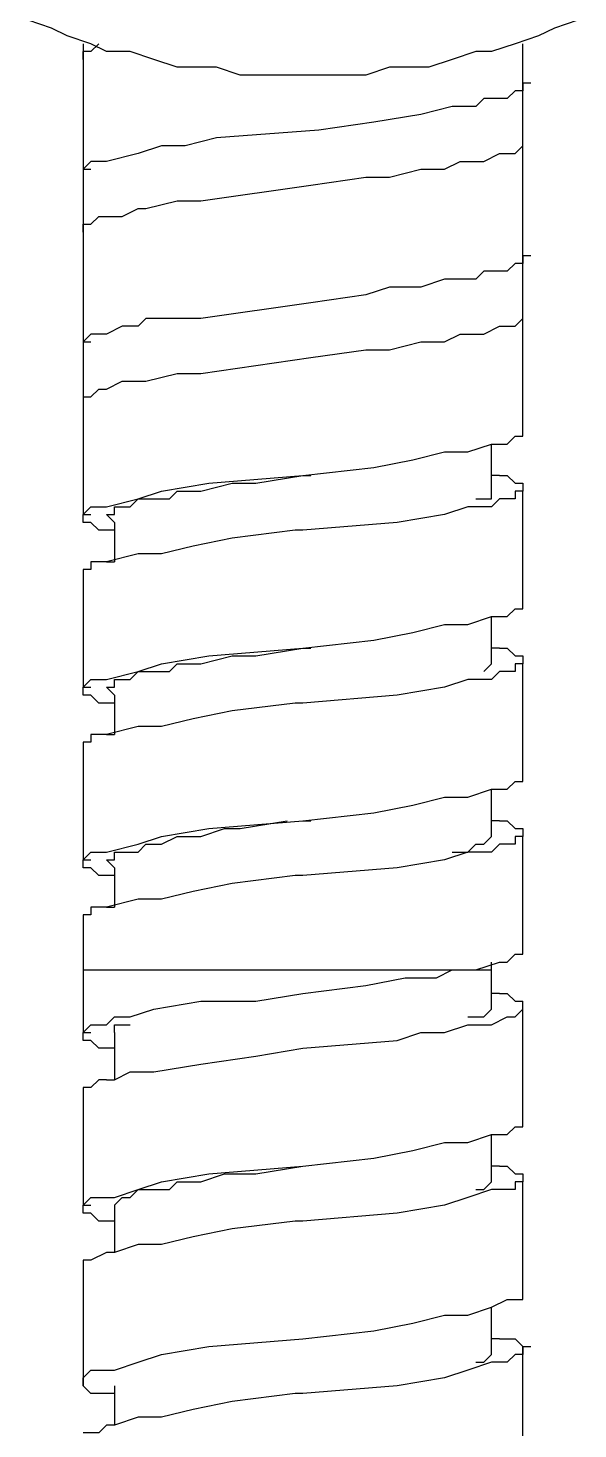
# Model space of a CAD drawing. Header units: millimetres. Extents: x 1.34 to 8.68, y 2.73 to 10.24.
# Drawn here: x 2.1071 to 2.2237, y 5.3006 to 5.5981 of the extents above; entities that cross this region are included whole.
import ezdxf

# ---------------------------------------------------------------- set-up
doc = ezdxf.new("R2010")
doc.units = ezdxf.units.MM
doc.layers.add('PDF2_형상', color=7, linetype='Continuous')

msp = doc.modelspace()

# ---------------------------------------------------------------- linework, layer by layer
at = {"layer": 'PDF2_형상', "lineweight": 25}
for points in [[(2.22375, 5.59976), (2.21875, 5.5981), (2.21541, 5.59643), (2.21041, 5.59476), (2.20541, 5.5931), (2.20208, 5.5931), (2.19708, 5.59143), (2.19208, 5.58976), (2.18875, 5.58976), (2.18375, 5.58976), (2.17875, 5.5881), (2.17375, 5.5881), (2.17041, 5.5881), (2.16541, 5.5881), (2.16041, 5.5881), (2.15541, 5.5881), (2.15208, 5.5881), (2.14708, 5.58976), (2.14208, 5.58976), (2.13875, 5.58976), (2.13375, 5.59143), (2.12875, 5.5931), (2.12375, 5.5931), (2.12041, 5.59476), (2.11541, 5.59643), (2.11208, 5.5981), (2.10708, 5.59976)], [(2.11875, 5.59476), (2.11875, 5.59143), (2.11875, 5.5681)], [(2.12208, 5.59476), (2.12041, 5.5931), (2.11875, 5.5931)], [(2.11875, 5.59143), (2.11875, 5.5931)], [(2.21208, 5.58643), (2.21208, 5.59476)], [(2.21208, 5.58643), (2.21208, 5.58476), (2.21041, 5.58476), (2.20875, 5.5831), (2.20708, 5.5831), (2.20375, 5.5831), (2.20208, 5.58143), (2.19875, 5.58143), (2.19708, 5.58143), (2.19041, 5.57976), (2.18041, 5.5781), (2.16875, 5.57643), (2.14708, 5.57476), (2.14041, 5.5731), (2.13541, 5.5731), (2.13041, 5.57143), (2.12375, 5.56976), (2.12208, 5.56976), (2.12041, 5.56976), (2.11875, 5.5681)], [(2.21208, 5.58643), (2.21375, 5.58643)], [(2.21208, 5.5731), (2.21208, 5.58643)], [(2.11875, 5.55643), (2.12041, 5.55643), (2.12208, 5.5581), (2.12375, 5.5581), (2.12708, 5.5581), (2.13041, 5.55976), (2.13208, 5.55976), (2.13875, 5.56143), (2.14375, 5.56143), (2.16708, 5.56476), (2.17875, 5.56643), (2.18375, 5.56643), (2.19041, 5.5681), (2.19541, 5.5681), (2.19875, 5.56976), (2.20208, 5.56976), (2.20375, 5.56976), (2.20708, 5.57143), (2.20875, 5.57143), (2.21041, 5.57143), (2.21208, 5.5731)], [(2.21208, 5.54976), (2.21208, 5.5731)], [(2.11875, 5.5681), (2.11875, 5.55476)], [(2.11875, 5.5681), (2.12041, 5.5681)], [(2.11875, 5.55476), (2.11875, 5.55643)], [(2.11875, 5.55476), (2.11875, 5.53143)], [(2.21208, 5.54976), (2.21208, 5.5481), (2.21041, 5.5481), (2.20875, 5.54643), (2.20708, 5.54643), (2.20375, 5.54643), (2.20208, 5.54476), (2.19875, 5.54476), (2.19541, 5.54476), (2.19041, 5.5431), (2.18375, 5.5431), (2.17875, 5.54143), (2.16708, 5.53976), (2.14375, 5.53643), (2.13875, 5.53643), (2.13208, 5.53643), (2.13041, 5.53476), (2.12708, 5.53476), (2.12375, 5.5331), (2.12208, 5.5331)], [(2.21208, 5.54976), (2.21375, 5.54976)], [(2.21208, 5.53643), (2.21208, 5.54976)], [(2.12208, 5.52143), (2.12375, 5.52143), (2.12708, 5.5231), (2.13041, 5.5231), (2.13208, 5.5231), (2.13875, 5.52476), (2.14375, 5.52476), (2.16708, 5.5281), (2.17875, 5.52976), (2.18375, 5.52976), (2.19041, 5.53143), (2.19541, 5.53143), (2.19875, 5.5331), (2.20208, 5.5331), (2.20375, 5.5331), (2.20708, 5.53476), (2.20875, 5.53476), (2.21041, 5.53476), (2.21208, 5.53643)], [(2.21208, 5.5131), (2.21208, 5.53643)], [(2.12208, 5.5331), (2.12041, 5.5331), (2.11875, 5.53143)], [(2.11875, 5.53143), (2.11875, 5.5181)], [(2.11875, 5.53143), (2.12041, 5.53143)], [(2.11875, 5.51976), (2.12041, 5.51976), (2.12208, 5.52143)], [(2.11875, 5.51976), (2.11875, 5.5181)], [(2.11875, 5.5181), (2.11875, 5.49476)], [(2.16541, 5.5031), (2.18041, 5.50476), (2.18875, 5.50643), (2.19541, 5.5081), (2.20041, 5.5081), (2.20541, 5.50976), (2.20875, 5.50976), (2.21041, 5.51143), (2.21208, 5.51143), (2.21208, 5.5131)], [(2.20541, 5.49976), (2.20541, 5.50976)], [(2.11875, 5.49476), (2.12041, 5.49643), (2.12208, 5.49643), (2.12375, 5.49643), (2.13041, 5.4981), (2.13541, 5.49976), (2.14541, 5.50143), (2.16541, 5.5031)], [(2.12375, 5.49476), (2.12541, 5.49476), (2.12541, 5.49643), (2.12708, 5.49643), (2.12875, 5.49643), (2.13041, 5.4981), (2.13208, 5.4981), (2.13375, 5.4981), (2.13708, 5.4981), (2.13875, 5.49976), (2.14375, 5.49976), (2.15041, 5.50143), (2.15541, 5.50143), (2.16541, 5.5031)], [(2.16541, 5.5031), (2.16708, 5.5031)], [(2.20708, 5.5031), (2.20541, 5.5031)], [(2.20708, 5.5031), (2.20875, 5.5031)], [(2.20708, 5.5031), (2.20875, 5.5031), (2.21041, 5.50143), (2.21208, 5.50143)], [(2.21208, 5.50143), (2.21208, 5.49976)], [(2.21208, 5.49976), (2.21041, 5.49976), (2.21041, 5.4981), (2.20875, 5.4981), (2.20708, 5.4981), (2.20541, 5.49643), (2.20041, 5.49643), (2.19541, 5.49476), (2.18541, 5.4931), (2.16541, 5.49143)], [(2.20208, 5.4981), (2.20375, 5.4981), (2.20541, 5.4981), (2.20541, 5.49976)], [(2.21208, 5.47643), (2.21208, 5.49976)], [(2.11875, 5.49476), (2.12041, 5.49476)], [(2.12541, 5.49143), (2.12208, 5.49143), (2.12041, 5.4931), (2.11875, 5.4931), (2.11875, 5.49476)], [(2.12375, 5.49476), (2.12541, 5.4931)], [(2.12541, 5.4931), (2.12541, 5.48476)], [(2.16541, 5.49143), (2.16375, 5.49143), (2.15041, 5.48976), (2.14208, 5.4881), (2.13541, 5.48643), (2.13041, 5.48643), (2.12375, 5.48476), (2.12041, 5.48476), (2.12041, 5.4831), (2.11875, 5.4831)], [(2.11875, 5.4831), (2.11875, 5.48143)], [(2.12375, 5.48476), (2.12541, 5.48476)], [(2.11875, 5.48143), (2.11875, 5.4581)], [(2.16541, 5.46643), (2.18041, 5.4681), (2.18875, 5.46976), (2.19541, 5.47143), (2.20041, 5.47143), (2.20541, 5.4731), (2.20875, 5.4731), (2.21041, 5.47476), (2.21208, 5.47476), (2.21208, 5.47643)], [(2.20541, 5.4631), (2.20541, 5.4731)], [(2.11875, 5.4581), (2.12041, 5.45976), (2.12208, 5.45976), (2.12375, 5.45976), (2.13041, 5.46143), (2.13541, 5.4631), (2.14541, 5.46476), (2.16541, 5.46643)], [(2.12375, 5.4581), (2.12541, 5.4581), (2.12541, 5.45976), (2.12708, 5.45976), (2.12875, 5.45976), (2.13041, 5.46143), (2.13208, 5.46143), (2.13375, 5.46143), (2.13708, 5.46143), (2.13875, 5.4631), (2.14375, 5.4631), (2.15041, 5.46476), (2.15541, 5.46476), (2.16541, 5.46643)], [(2.16541, 5.46643), (2.16708, 5.46643)], [(2.20708, 5.46643), (2.20541, 5.46643)], [(2.20708, 5.46643), (2.20875, 5.46643), (2.21041, 5.46476), (2.21208, 5.46476)], [(2.21208, 5.4631), (2.21041, 5.4631), (2.21041, 5.46143), (2.20875, 5.46143), (2.20708, 5.46143), (2.20541, 5.45976), (2.20041, 5.45976), (2.19541, 5.4581), (2.18541, 5.45643), (2.16541, 5.45476)], [(2.20375, 5.46143), (2.20541, 5.4631)], [(2.21208, 5.46476), (2.21208, 5.4631)], [(2.21208, 5.43976), (2.21208, 5.4631)], [(2.11875, 5.4581), (2.12041, 5.4581)], [(2.12541, 5.45476), (2.12208, 5.45476), (2.12041, 5.45643), (2.11875, 5.45643), (2.11875, 5.4581)], [(2.12375, 5.4581), (2.12541, 5.45643)], [(2.12541, 5.45643), (2.12541, 5.4481)], [(2.16541, 5.45476), (2.16375, 5.45476), (2.15041, 5.4531), (2.14208, 5.45143), (2.13541, 5.44976), (2.13041, 5.44976), (2.12375, 5.4481), (2.12041, 5.4481), (2.12041, 5.44643), (2.11875, 5.44643)], [(2.12375, 5.4481), (2.12541, 5.4481)], [(2.11875, 5.44643), (2.11875, 5.44476)], [(2.11875, 5.44476), (2.11875, 5.42143)], [(2.16541, 5.42976), (2.18041, 5.43143), (2.18875, 5.4331), (2.19541, 5.43476), (2.20041, 5.43476), (2.20541, 5.43643), (2.20875, 5.43643), (2.21041, 5.4381), (2.21208, 5.4381), (2.21208, 5.43976)], [(2.20541, 5.42643), (2.20541, 5.43643)], [(2.11875, 5.42143), (2.12041, 5.4231), (2.12208, 5.4231), (2.12375, 5.4231), (2.13041, 5.42476), (2.13541, 5.42643), (2.14541, 5.4281), (2.16541, 5.42976)], [(2.12375, 5.42143), (2.12541, 5.42143), (2.12541, 5.4231), (2.12708, 5.4231), (2.12875, 5.4231), (2.13041, 5.4231), (2.13208, 5.42476), (2.13375, 5.42476), (2.13541, 5.42476), (2.13875, 5.42643), (2.14375, 5.42643), (2.14875, 5.4281), (2.15208, 5.4281), (2.16208, 5.42976)], [(2.16541, 5.42976), (2.16708, 5.42976)], [(2.20708, 5.42976), (2.20541, 5.42976)], [(2.20708, 5.42976), (2.20875, 5.42976), (2.21041, 5.4281), (2.21208, 5.4281)], [(2.21208, 5.42643), (2.21041, 5.42643), (2.21041, 5.42476), (2.20875, 5.42476), (2.20708, 5.42476), (2.20541, 5.4231), (2.20041, 5.4231), (2.19541, 5.42143), (2.18541, 5.41976), (2.16541, 5.4181)], [(2.19708, 5.4231), (2.20041, 5.4231), (2.20208, 5.42476), (2.20375, 5.42476), (2.20541, 5.42643)], [(2.21208, 5.4281), (2.21208, 5.42643)], [(2.21208, 5.4031), (2.21208, 5.42643)], [(2.11875, 5.42143), (2.12041, 5.42143)], [(2.12541, 5.4181), (2.12208, 5.4181), (2.12041, 5.41976), (2.11875, 5.41976), (2.11875, 5.42143)], [(2.12375, 5.42143), (2.12541, 5.41976)], [(2.16541, 5.4181), (2.16375, 5.4181), (2.15041, 5.41643), (2.14208, 5.41476), (2.13541, 5.4131), (2.13041, 5.4131), (2.12375, 5.41143), (2.12041, 5.41143), (2.12041, 5.40976), (2.11875, 5.40976)], [(2.12541, 5.41976), (2.12541, 5.41143)], [(2.11875, 5.40976), (2.11875, 5.4081)], [(2.12375, 5.41143), (2.12541, 5.41143)], [(2.11875, 5.4081), (2.11875, 5.3981)], [(2.19708, 5.3981), (2.20208, 5.3981), (2.20708, 5.39976), (2.20875, 5.39976), (2.21041, 5.40143), (2.21208, 5.40143), (2.21208, 5.4031)], [(2.20541, 5.3981), (2.20541, 5.39976)], [(2.11875, 5.3981), (2.11875, 5.38476)], [(2.11875, 5.3981), (2.20541, 5.3981)], [(2.19375, 5.39643), (2.19708, 5.3981)], [(2.20541, 5.38976), (2.20541, 5.3981)], [(2.16541, 5.3931), (2.17875, 5.39476), (2.18708, 5.39643), (2.19375, 5.39643)], [(2.12375, 5.38643), (2.12541, 5.3881), (2.12875, 5.3881), (2.13375, 5.38976), (2.14375, 5.39143), (2.15541, 5.39143), (2.16541, 5.3931)], [(2.20708, 5.3931), (2.20541, 5.3931)], [(2.20708, 5.3931), (2.20875, 5.3931), (2.21041, 5.39143), (2.21208, 5.39143)], [(2.21208, 5.38976), (2.21208, 5.39143)], [(2.16541, 5.38143), (2.18541, 5.3831), (2.19041, 5.38476), (2.19541, 5.38476), (2.20041, 5.38643), (2.20541, 5.38643), (2.20875, 5.3881), (2.21041, 5.3881), (2.21208, 5.38976)], [(2.20041, 5.3881), (2.20208, 5.3881), (2.20375, 5.3881), (2.20541, 5.38976)], [(2.21208, 5.36643), (2.21208, 5.38976)], [(2.11875, 5.38476), (2.12041, 5.38643), (2.12208, 5.38643), (2.12375, 5.38643)], [(2.11875, 5.38476), (2.12041, 5.38476)], [(2.12541, 5.38143), (2.12208, 5.38143), (2.12041, 5.3831), (2.11875, 5.3831), (2.11875, 5.38476)], [(2.12541, 5.38476), (2.12541, 5.38643), (2.12708, 5.38643), (2.12875, 5.38643)], [(2.12541, 5.38476), (2.12541, 5.3831)], [(2.12541, 5.3831), (2.12541, 5.37476)], [(2.12375, 5.37476), (2.12541, 5.37476), (2.12875, 5.37643), (2.13375, 5.37643), (2.14375, 5.3781), (2.15541, 5.37976), (2.16541, 5.38143)], [(2.12375, 5.37476), (2.12208, 5.37476), (2.12041, 5.3731), (2.11875, 5.3731)], [(2.11875, 5.3731), (2.11875, 5.37143)], [(2.11875, 5.37143), (2.11875, 5.3481)], [(2.16541, 5.35643), (2.18041, 5.3581), (2.18875, 5.35976), (2.19541, 5.36143), (2.20041, 5.36143), (2.20541, 5.3631), (2.20875, 5.3631), (2.21041, 5.36476), (2.21208, 5.36476), (2.21208, 5.36643)], [(2.20541, 5.35476), (2.20541, 5.3631)], [(2.11875, 5.3481), (2.12041, 5.34976), (2.12208, 5.34976), (2.12541, 5.34976), (2.13041, 5.35143), (2.13541, 5.3531), (2.14541, 5.35476), (2.16541, 5.35643)], [(2.12541, 5.3481), (2.12708, 5.34976), (2.12875, 5.34976), (2.13041, 5.35143), (2.13208, 5.35143), (2.13375, 5.35143), (2.13708, 5.35143), (2.13875, 5.3531), (2.14375, 5.3531), (2.14875, 5.35476), (2.15541, 5.35476), (2.16541, 5.35643)], [(2.20708, 5.35643), (2.20541, 5.35643)], [(2.20708, 5.35643), (2.20875, 5.35643), (2.21041, 5.35476), (2.21208, 5.35476)], [(2.21208, 5.3531), (2.21041, 5.3531), (2.21041, 5.35143), (2.20875, 5.35143), (2.20708, 5.35143), (2.20541, 5.35143), (2.20041, 5.34976), (2.19541, 5.3481), (2.18541, 5.34643), (2.16541, 5.34476)], [(2.20208, 5.35143), (2.20375, 5.35143), (2.20541, 5.3531), (2.20541, 5.35476)], [(2.21208, 5.35476), (2.21208, 5.3531)], [(2.21208, 5.32976), (2.21208, 5.3531)], [(2.11875, 5.3481), (2.12041, 5.3481)], [(2.12541, 5.34476), (2.12208, 5.34476), (2.12041, 5.34643), (2.11875, 5.34643), (2.11875, 5.3481)], [(2.12541, 5.3481), (2.12541, 5.34643)], [(2.12541, 5.34643), (2.12541, 5.3381)], [(2.16541, 5.34476), (2.16375, 5.34476), (2.15041, 5.3431), (2.14208, 5.34143), (2.13541, 5.33976), (2.13041, 5.33976), (2.12541, 5.3381)], [(2.12375, 5.3381), (2.12041, 5.33643), (2.11875, 5.33643)], [(2.12541, 5.3381), (2.12375, 5.3381)], [(2.11875, 5.33643), (2.11875, 5.33476)], [(2.11875, 5.33476), (2.11875, 5.30976)], [(2.16541, 5.31976), (2.18041, 5.32143), (2.18875, 5.3231), (2.19541, 5.32476), (2.20041, 5.32476), (2.20541, 5.32643), (2.20875, 5.3281), (2.21041, 5.3281), (2.21208, 5.3281), (2.21208, 5.32976)], [(2.20541, 5.3181), (2.20541, 5.32643)], [(2.11875, 5.31143), (2.12041, 5.3131), (2.12208, 5.3131), (2.12541, 5.3131), (2.13041, 5.31476), (2.13541, 5.31643), (2.14541, 5.3181), (2.16541, 5.31976)], [(2.20708, 5.31976), (2.20541, 5.31976)], [(2.20708, 5.31976), (2.21041, 5.31976), (2.21208, 5.3181)], [(2.21208, 5.3181), (2.21208, 5.31643), (2.21041, 5.31643), (2.20875, 5.31476), (2.20708, 5.31476), (2.20541, 5.31476), (2.20041, 5.3131), (2.19541, 5.31143), (2.18541, 5.30976), (2.16541, 5.3081)], [(2.20208, 5.31476), (2.20375, 5.31476), (2.20541, 5.31643), (2.20541, 5.3181)], [(2.21208, 5.3181), (2.21375, 5.3181)], [(2.21208, 5.2931), (2.21208, 5.3181)], [(2.11875, 5.30976), (2.11875, 5.31143)], [(2.12541, 5.3081), (2.12208, 5.3081), (2.12041, 5.3081), (2.11875, 5.30976)], [(2.12541, 5.30976), (2.12541, 5.3081)], [(2.12541, 5.3081), (2.12541, 5.30143)], [(2.16541, 5.3081), (2.16375, 5.3081), (2.15041, 5.30643), (2.14208, 5.30476), (2.13541, 5.3031), (2.13041, 5.3031), (2.12541, 5.30143)], [(2.12375, 5.30143), (2.12208, 5.29976), (2.12041, 5.29976), (2.11875, 5.29976)], [(2.12541, 5.30143), (2.12375, 5.30143)]]:
    msp.add_lwpolyline(points, dxfattribs=at)

doc.saveas('drawing.dxf')
